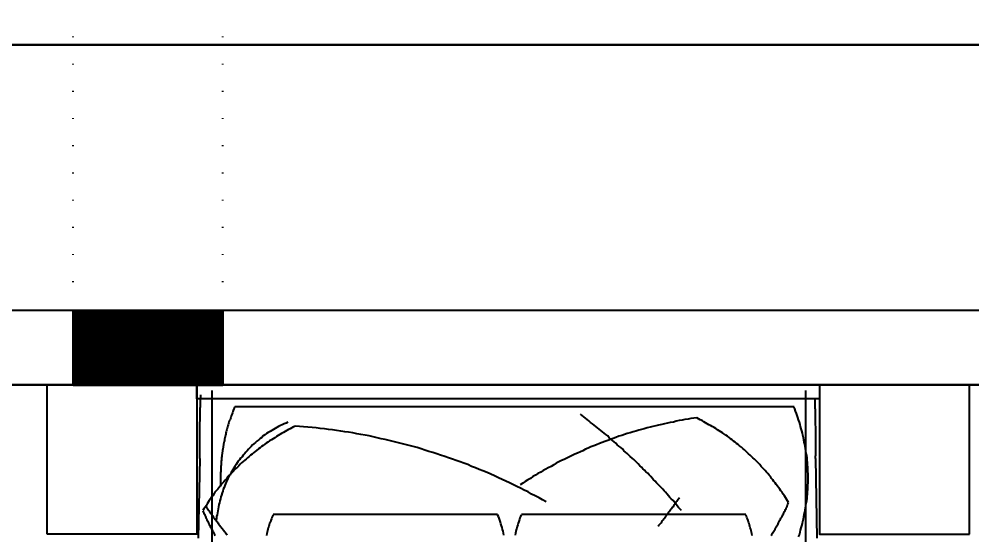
# Model space of a CAD drawing. Extents: x -454308 to 890911, y -14103 to 1343694.
# Drawn here: x 199216.9 to 199331.4, y 662135.2 to 662197.3 of the extents above; entities that cross this region are included whole.
import ezdxf

# ---------------------------------------------------------------- set-up
doc = ezdxf.new("R2010")
doc.units = 0
doc.header["$MEASUREMENT"] = 0
doc.header["$PDMODE"] = 32
doc.linetypes.add('DOT2', pattern=[3.175, 0, -3.175])
for name, color, linetype, lineweight in [('A-Wall', 7, 'Continuous', 30), ('AR- Dim', 159, 'Continuous', 9), ('Text', 55, 'Continuous', 25)]:
    doc.layers.add(name, color=color, linetype=linetype, lineweight=lineweight)
doc.layers.add('FURN', color=250, linetype='Continuous')
doc.styles.add('AA_03.50', font='ARIALN.TTF', dxfattribs={"height": 8})
doc.dimstyles.new('AA_03.50', dxfattribs={"dimtxt": 9, "dimasz": 3.25, "dimexe": 1.75, "dimexo": 3.375, "dimgap": 0.09, "dimtad": 0, "dimdec": 0, "dimzin": 3, "dimdsep": 46, "dimlunit": 4, "dimtxsty": 'AA_03.50', "dimblk": 'DOTSMALL', "dimcen": 0.09, "dimclre": 7, "dimadec": 0, "dimazin": 0, "dimtfac": 1, "dimtdec": 0, "dimtofl": 0, "dimtmove": 0, "dimatfit": 3, "dimfxl": 1, "dimtolj": 1, "dimtzin": 0, "dimlwd": -1, "dimarcsym": 0})

# ---------------------------------------------------------------- blocks, each defined once
blk = doc.blocks.new('BD')
at = {"layer": 'FURN'}
for points in [[(166042.03, 672824.71), (166059.99, 672824.71), (166059.99, 672806.71), (166042.03, 672806.71), (166042.03, 672824.71)], [(166044.83, 672806.01), (166044.71, 672805.97), (166044.54, 672805.89), (166044.42, 672805.81), (166044.29, 672805.76), (166044.13, 672805.68), (166044.01, 672805.64), (166043.88, 672805.56), (166043.72, 672805.52), (166043.6, 672805.44), (166043.47, 672805.35), (166043.35, 672805.31), (166043.18, 672805.23), (166043.06, 672805.15), (166042.94, 672805.11), (166042.81, 672805.02), (166042.65, 672804.94), (166042.53, 672804.86), (166042.4, 672804.82), (166042.28, 672804.74), (166042.12, 672804.65), (166041.99, 672804.57), (166041.87, 672804.49)], [(166045.44, 672805.68), (166045.36, 672805.6), (166045.24, 672805.56), (166045.16, 672805.48), (166045.03, 672805.39), (166044.91, 672805.31), (166044.83, 672805.23), (166044.71, 672805.19), (166044.62, 672805.11), (166044.5, 672805.02), (166044.42, 672804.94), (166044.29, 672804.86), (166044.21, 672804.78), (166044.09, 672804.74), (166043.97, 672804.65), (166043.88, 672804.57), (166043.76, 672804.49), (166043.68, 672804.41), (166043.55, 672804.33), (166043.47, 672804.24), (166043.35, 672804.16), (166043.27, 672804.12), (166043.14, 672804.04), (166043.06, 672803.96), (166042.94, 672803.87), (166042.86, 672803.79), (166042.73, 672803.71), (166042.65, 672803.63), (166042.53, 672803.55), (166042.44, 672803.46), (166042.32, 672803.38), (166042.24, 672803.3), (166042.12, 672803.22), (166042.03, 672803.13), (166041.91, 672803.09)], [(166051.12, 672806.34), (166041.54, 672806.55)], [(166055.02, 672794.83), (166054.94, 672795.08), (166054.81, 672795.28), (166054.69, 672795.49), (166054.61, 672795.7), (166054.49, 672795.9), (166054.36, 672796.11), (166054.24, 672796.31), (166054.12, 672796.52), (166053.99, 672796.72), (166053.87, 672796.93), (166053.75, 672797.13), (166053.62, 672797.34), (166053.5, 672797.55), (166053.38, 672797.75), (166053.25, 672797.96), (166053.09, 672798.16), (166052.97, 672798.37), (166052.84, 672798.53), (166052.68, 672798.74), (166052.55, 672798.94), (166052.39, 672799.11), (166052.27, 672799.31), (166052.1, 672799.52), (166051.98, 672799.68), (166051.81, 672799.89), (166051.65, 672800.05), (166051.53, 672800.26), (166051.36, 672800.42), (166051.2, 672800.63), (166051.03, 672800.79), (166050.91, 672800.96), (166050.75, 672801.16), (166050.58, 672801.33), (166050.42, 672801.49), (166050.25, 672801.65), (166050.09, 672801.82), (166049.92, 672802.02), (166049.76, 672802.19), (166049.55, 672802.35), (166049.39, 672802.52), (166049.23, 672802.68), (166049.06, 672802.85), (166048.9, 672803.01), (166048.69, 672803.13), (166048.53, 672803.3), (166048.32, 672803.46), (166048.16, 672803.63), (166047.99, 672803.79), (166047.79, 672803.91), (166047.58, 672804.08), (166047.42, 672804.2), (166047.21, 672804.37), (166047.05, 672804.53), (166046.84, 672804.65), (166046.64, 672804.78), (166046.47, 672804.94), (166046.27, 672805.07), (166046.06, 672805.23), (166045.86, 672805.35), (166045.65, 672805.48), (166045.44, 672805.6), (166045.28, 672805.72), (166045.08, 672805.89), (166044.87, 672806.01)], [(166058.8, 672806.26), (166058.55, 672806.26), (166058.31, 672806.3), (166058.06, 672806.3), (166057.81, 672806.3), (166057.57, 672806.3), (166057.36, 672806.3), (166057.12, 672806.34), (166056.87, 672806.34), (166056.62, 672806.34), (166056.38, 672806.34), (166056.17, 672806.34), (166055.92, 672806.34), (166055.68, 672806.34), (166055.43, 672806.38), (166055.18, 672806.38), (166054.94, 672806.38), (166054.73, 672806.38), (166054.49, 672806.38), (166054.24, 672806.38), (166053.99, 672806.38), (166053.75, 672806.38), (166053.5, 672806.38), (166053.29, 672806.38), (166053.05, 672806.38), (166052.8, 672806.38), (166052.55, 672806.38), (166052.31, 672806.38), (166052.06, 672806.38), (166051.86, 672806.38), (166051.61, 672806.38), (166051.36, 672806.38), (166051.12, 672806.38)], [(166058.31, 672731.83), (166058.31, 672806.71), (166059.99, 672806.71), (166059.99, 672731.83), (166058.31, 672731.83)], [(166059.29, 672804.9), (165983.23, 672804.9)], [(166055.51, 672795.78), (166055.39, 672795.98), (166055.31, 672796.23), (166055.18, 672796.44), (166055.1, 672796.64), (166054.98, 672796.89), (166054.86, 672797.09), (166054.73, 672797.3), (166054.61, 672797.5), (166054.49, 672797.71), (166054.36, 672797.91), (166054.24, 672798.12), (166054.12, 672798.33), (166053.95, 672798.53), (166053.83, 672798.74), (166053.66, 672798.9), (166053.54, 672799.11), (166053.38, 672799.27), (166053.21, 672799.48), (166053.05, 672799.64), (166052.88, 672799.85), (166052.76, 672800.01), (166052.55, 672800.18), (166052.39, 672800.34), (166052.23, 672800.5), (166052.06, 672800.67), (166051.9, 672800.83), (166051.69, 672801), (166051.53, 672801.16), (166051.32, 672801.28), (166051.16, 672801.45), (166050.95, 672801.57), (166050.79, 672801.74), (166050.58, 672801.86), (166050.38, 672801.98), (166050.17, 672802.15), (166049.97, 672802.27), (166049.76, 672802.39), (166049.55, 672802.52), (166049.35, 672802.64), (166049.14, 672802.72), (166048.94, 672802.85), (166048.73, 672802.97), (166048.53, 672803.05), (166048.28, 672803.18), (166048.08, 672803.26), (166047.87, 672803.34), (166047.62, 672803.42), (166047.42, 672803.55), (166047.17, 672803.59), (166046.97, 672803.67), (166046.72, 672803.75), (166046.51, 672803.83), (166046.27, 672803.87), (166046.02, 672803.96), (166045.77, 672804), (166045.57, 672804.08), (166045.32, 672804.12), (166045.08, 672804.16), (166044.83, 672804.2), (166044.58, 672804.24), (166044.34, 672804.28), (166044.13, 672804.33), (166043.88, 672804.33), (166043.64, 672804.37)], [(166057.32, 672802.15), (166057.2, 672802.23), (166057.08, 672802.27), (166056.91, 672802.35), (166056.79, 672802.39), (166056.62, 672802.44), (166056.5, 672802.48), (166056.34, 672802.56), (166056.21, 672802.6), (166056.05, 672802.64), (166055.92, 672802.68), (166055.76, 672802.72), (166055.64, 672802.81), (166055.47, 672802.85), (166055.35, 672802.89), (166055.18, 672802.93), (166055.06, 672802.97), (166054.9, 672803.01), (166054.77, 672803.05), (166054.61, 672803.09), (166054.49, 672803.13), (166054.32, 672803.18), (166054.2, 672803.22), (166054.03, 672803.22), (166053.91, 672803.26), (166053.75, 672803.3), (166053.58, 672803.34), (166053.46, 672803.38), (166053.29, 672803.38), (166053.17, 672803.42), (166053.01, 672803.46), (166052.84, 672803.5), (166052.72, 672803.5), (166052.55, 672803.55), (166052.43, 672803.55), (166052.27, 672803.59), (166052.1, 672803.63), (166051.98, 672803.63), (166051.81, 672803.67), (166051.69, 672803.67), (166051.53, 672803.71), (166051.36, 672803.71), (166051.24, 672803.75), (166051.08, 672803.75), (166050.91, 672803.75), (166050.79, 672803.79), (166050.62, 672803.79), (166050.46, 672803.79), (166050.34, 672803.79), (166050.17, 672803.83), (166050.01, 672803.83), (166049.88, 672803.83), (166049.72, 672803.83), (166049.55, 672803.83), (166049.43, 672803.87), (166049.27, 672803.87), (166049.1, 672803.87), (166048.98, 672803.87), (166048.81, 672803.87), (166048.65, 672803.87), (166048.53, 672803.87), (166048.36, 672803.87), (166048.2, 672803.87), (166048.08, 672803.87), (166047.91, 672803.83)], [(166057.36, 672734.91), (166057.36, 672802.15)], [(166044.34, 672797.55), (166044.17, 672797.63), (166044.01, 672797.71), (166043.84, 672797.75), (166043.64, 672797.83), (166043.47, 672797.87), (166043.31, 672797.96), (166043.14, 672798), (166042.94, 672798.04), (166042.77, 672798.12), (166042.61, 672798.16), (166042.4, 672798.2), (166042.24, 672798.24), (166042.08, 672798.28), (166041.87, 672798.33)], [(166044.38, 672770.55), (166044.38, 672797.55)], [(166045.9, 672764.71), (166046.14, 672765.16), (166046.39, 672765.57), (166046.64, 672766.02), (166046.84, 672766.48), (166047.09, 672766.89), (166047.29, 672767.34), (166047.54, 672767.79), (166047.75, 672768.24), (166047.99, 672768.7), (166048.2, 672769.11), (166048.4, 672769.56), (166048.61, 672770.01), (166048.81, 672770.46), (166049.02, 672770.91), (166049.23, 672771.37), (166049.43, 672771.82), (166049.64, 672772.31), (166049.8, 672772.76), (166050.01, 672773.22), (166050.17, 672773.67), (166050.38, 672774.12), (166050.54, 672774.61), (166050.71, 672775.07), (166050.87, 672775.52), (166051.03, 672775.97), (166051.2, 672776.46), (166051.36, 672776.91), (166051.53, 672777.41), (166051.69, 672777.86), (166051.86, 672778.35), (166051.98, 672778.81), (166052.14, 672779.3), (166052.27, 672779.75), (166052.43, 672780.24), (166052.55, 672780.7), (166052.68, 672781.19), (166052.8, 672781.68), (166052.92, 672782.13), (166053.05, 672782.63), (166053.17, 672783.12), (166053.29, 672783.57), (166053.42, 672784.07), (166053.5, 672784.56), (166053.62, 672785.05), (166053.71, 672785.5), (166053.83, 672786), (166053.91, 672786.49), (166053.99, 672786.98), (166054.08, 672787.48), (166054.2, 672787.97), (166054.28, 672788.46), (166054.32, 672788.91), (166054.4, 672789.41), (166054.49, 672789.9), (166054.57, 672790.39), (166054.61, 672790.89), (166054.69, 672791.38), (166054.73, 672791.87), (166054.81, 672792.37), (166054.86, 672792.86), (166054.9, 672793.35), (166054.94, 672793.89), (166054.98, 672794.38), (166055.02, 672794.87)], [(166041.91, 672769.81), (166042.12, 672769.85), (166042.36, 672769.89), (166042.57, 672769.97), (166042.81, 672770.01), (166043.02, 672770.09), (166043.27, 672770.18), (166043.47, 672770.22), (166043.68, 672770.3), (166043.92, 672770.38), (166044.13, 672770.46), (166044.34, 672770.55)], [(166044.34, 672767.71), (166044.13, 672767.79), (166043.97, 672767.87), (166043.76, 672767.91), (166043.55, 672768), (166043.35, 672768.08), (166043.14, 672768.12), (166042.94, 672768.2), (166042.73, 672768.24), (166042.53, 672768.33), (166042.32, 672768.37), (166042.12, 672768.41), (166041.91, 672768.45)], [(166056.01, 672746.59), (166055.97, 672746.96), (166055.92, 672747.33), (166055.84, 672747.65), (166055.8, 672748.02), (166055.72, 672748.35), (166055.68, 672748.72), (166055.6, 672749.09), (166055.51, 672749.42), (166055.47, 672749.79), (166055.39, 672750.12), (166055.31, 672750.49), (166055.23, 672750.82), (166055.14, 672751.19), (166055.06, 672751.52), (166054.98, 672751.89), (166054.9, 672752.22), (166054.81, 672752.55), (166054.69, 672752.91), (166054.61, 672753.24), (166054.53, 672753.57), (166054.4, 672753.94), (166054.32, 672754.27), (166054.2, 672754.6), (166054.12, 672754.97), (166053.99, 672755.3), (166053.87, 672755.63), (166053.79, 672755.96), (166053.66, 672756.33), (166053.54, 672756.65), (166053.42, 672756.98), (166053.29, 672757.31), (166053.17, 672757.64), (166053.05, 672757.97), (166052.92, 672758.3), (166052.76, 672758.67), (166052.64, 672759), (166052.51, 672759.33), (166052.35, 672759.65), (166052.23, 672759.98), (166052.06, 672760.31), (166051.94, 672760.6), (166051.77, 672760.93), (166051.65, 672761.26), (166051.49, 672761.59), (166051.32, 672761.91), (166051.16, 672762.24), (166050.99, 672762.53), (166050.87, 672762.86), (166050.71, 672763.19), (166050.54, 672763.52), (166050.34, 672763.81), (166050.17, 672764.13), (166050.01, 672764.46), (166049.84, 672764.75), (166049.68, 672765.08), (166049.47, 672765.37), (166049.31, 672765.7), (166049.1, 672765.98), (166048.94, 672766.31), (166048.73, 672766.6), (166048.57, 672766.93), (166048.36, 672767.22), (166048.16, 672767.5), (166047.95, 672767.83)], [(166044.38, 672740.71), (166044.38, 672767.67)], [(166044.87, 672748.44), (166045.03, 672748.6), (166045.24, 672748.81), (166045.44, 672748.97), (166045.65, 672749.13), (166045.86, 672749.3), (166046.06, 672749.46), (166046.27, 672749.67), (166046.43, 672749.83), (166046.64, 672750), (166046.84, 672750.16), (166047.05, 672750.37), (166047.21, 672750.53), (166047.42, 672750.7), (166047.62, 672750.9), (166047.83, 672751.07), (166047.99, 672751.23), (166048.2, 672751.44), (166048.4, 672751.6), (166048.57, 672751.81), (166048.77, 672751.97), (166048.94, 672752.13), (166049.14, 672752.34), (166049.35, 672752.5), (166049.51, 672752.71), (166049.72, 672752.87), (166049.88, 672753.08), (166050.09, 672753.24), (166050.25, 672753.45), (166050.46, 672753.65), (166050.62, 672753.82), (166050.83, 672754.02), (166050.99, 672754.19), (166051.16, 672754.39), (166051.36, 672754.6), (166051.53, 672754.76), (166051.73, 672754.97), (166051.9, 672755.18), (166052.06, 672755.38), (166052.27, 672755.55), (166052.43, 672755.75), (166052.6, 672755.96), (166052.76, 672756.16), (166052.97, 672756.33), (166053.13, 672756.53), (166053.29, 672756.74), (166053.46, 672756.94), (166053.62, 672757.15), (166053.83, 672757.31), (166053.99, 672757.52), (166054.16, 672757.72), (166054.32, 672757.93), (166054.49, 672758.13), (166054.65, 672758.34), (166054.81, 672758.55), (166054.98, 672758.75), (166055.14, 672758.96), (166055.31, 672759.16), (166055.47, 672759.37), (166055.64, 672759.57), (166055.8, 672759.78), (166055.97, 672759.98), (166056.13, 672760.19), (166056.29, 672760.39), (166056.46, 672760.6)], [(166042.98, 672751.23), (166043.1, 672751.15), (166043.18, 672751.07), (166043.31, 672750.98), (166043.39, 672750.9), (166043.51, 672750.82), (166043.64, 672750.74), (166043.72, 672750.65), (166043.84, 672750.57), (166043.92, 672750.49), (166044.05, 672750.41), (166044.17, 672750.33), (166044.25, 672750.24), (166044.38, 672750.2), (166044.46, 672750.12), (166044.58, 672750.04), (166044.71, 672749.96), (166044.79, 672749.87), (166044.91, 672749.79), (166045.03, 672749.71), (166045.12, 672749.63), (166045.24, 672749.55), (166045.32, 672749.46), (166045.44, 672749.38), (166045.57, 672749.3), (166045.65, 672749.22), (166045.77, 672749.18), (166045.9, 672749.09), (166045.98, 672749.01), (166046.1, 672748.93), (166046.23, 672748.85), (166046.31, 672748.76), (166046.43, 672748.68)], [(166045.81, 672735.57), (166046.02, 672735.7), (166046.23, 672735.82), (166046.43, 672735.94), (166046.64, 672736.07), (166046.84, 672736.23), (166047.05, 672736.35), (166047.21, 672736.48), (166047.42, 672736.6), (166047.62, 672736.76), (166047.79, 672736.89), (166047.99, 672737.05), (166048.2, 672737.18), (166048.36, 672737.34), (166048.57, 672737.46), (166048.73, 672737.63), (166048.94, 672737.75), (166049.1, 672737.91), (166049.31, 672738.08), (166049.47, 672738.24), (166049.68, 672738.37), (166049.84, 672738.53), (166050.01, 672738.7), (166050.17, 672738.86), (166050.38, 672739.02), (166050.54, 672739.19), (166050.71, 672739.35), (166050.87, 672739.52), (166051.03, 672739.68), (166051.2, 672739.85), (166051.36, 672740.01), (166051.53, 672740.18), (166051.69, 672740.38), (166051.86, 672740.55), (166052.02, 672740.71), (166052.18, 672740.87), (166052.31, 672741.08), (166052.47, 672741.24), (166052.64, 672741.45), (166052.8, 672741.61), (166052.92, 672741.82), (166053.09, 672741.98), (166053.21, 672742.19), (166053.38, 672742.35), (166053.5, 672742.56), (166053.66, 672742.72), (166053.79, 672742.93), (166053.91, 672743.13), (166054.08, 672743.34), (166054.2, 672743.5), (166054.32, 672743.71), (166054.44, 672743.91), (166054.57, 672744.12), (166054.73, 672744.33), (166054.86, 672744.53), (166054.98, 672744.74), (166055.1, 672744.94), (166055.18, 672745.15), (166055.31, 672745.35), (166055.43, 672745.56), (166055.55, 672745.76), (166055.68, 672745.97), (166055.76, 672746.18), (166055.88, 672746.38), (166056.01, 672746.59)], [(166041.87, 672739.93), (166042.08, 672739.97), (166042.24, 672740.01), (166042.4, 672740.05), (166042.61, 672740.09), (166042.77, 672740.18), (166042.94, 672740.22), (166043.14, 672740.26), (166043.31, 672740.3), (166043.47, 672740.38), (166043.64, 672740.42), (166043.84, 672740.5), (166044.01, 672740.59), (166044.17, 672740.63), (166044.34, 672740.71)], [(166041.87, 672737.67), (166041.99, 672737.59), (166042.12, 672737.5), (166042.24, 672737.42), (166042.36, 672737.34), (166042.49, 672737.26), (166042.61, 672737.18), (166042.77, 672737.13), (166042.9, 672737.05), (166043.02, 672736.97), (166043.14, 672736.89), (166043.27, 672736.81), (166043.39, 672736.76), (166043.55, 672736.68), (166043.68, 672736.6), (166043.8, 672736.52), (166043.92, 672736.48), (166044.05, 672736.39), (166044.21, 672736.31), (166044.34, 672736.27), (166044.46, 672736.19), (166044.58, 672736.15), (166044.75, 672736.07), (166044.87, 672735.98), (166044.99, 672735.94), (166045.12, 672735.86), (166045.28, 672735.82), (166045.4, 672735.74), (166045.53, 672735.7), (166045.69, 672735.61), (166045.81, 672735.57)], [(166041.71, 672734.38), (166041.95, 672734.26), (166042.24, 672734.18), (166042.49, 672734.13), (166042.77, 672734.05), (166043.02, 672733.97), (166043.31, 672733.89), (166043.55, 672733.85), (166043.84, 672733.76), (166044.09, 672733.72), (166044.38, 672733.68), (166044.66, 672733.6), (166044.91, 672733.56), (166045.2, 672733.52), (166045.44, 672733.48), (166045.73, 672733.44), (166046.02, 672733.39), (166046.27, 672733.35), (166046.55, 672733.35), (166046.8, 672733.31), (166047.09, 672733.31), (166047.38, 672733.27), (166047.62, 672733.27), (166047.91, 672733.27), (166048.2, 672733.23), (166048.44, 672733.23), (166048.73, 672733.23), (166049.02, 672733.23), (166049.27, 672733.23), (166049.55, 672733.27), (166049.84, 672733.27), (166050.09, 672733.27), (166050.38, 672733.31), (166050.66, 672733.31), (166050.91, 672733.35), (166051.2, 672733.35), (166051.49, 672733.39), (166051.73, 672733.44), (166052.02, 672733.48), (166052.31, 672733.52), (166052.55, 672733.56), (166052.84, 672733.6), (166053.09, 672733.68), (166053.38, 672733.72), (166053.62, 672733.76), (166053.91, 672733.85), (166054.16, 672733.89), (166054.44, 672733.97), (166054.69, 672734.05), (166054.98, 672734.13), (166055.23, 672734.18), (166055.51, 672734.26), (166055.76, 672734.38), (166056.05, 672734.46), (166056.29, 672734.55), (166056.54, 672734.63), (166056.83, 672734.75), (166057.08, 672734.83), (166057.32, 672734.96)], [(166059.29, 672733.52), (165983.23, 672733.52)], [(166051.12, 672732.33), (166051.36, 672732.33), (166051.57, 672732.28), (166051.81, 672732.28), (166052.02, 672732.28), (166052.27, 672732.28), (166052.47, 672732.28), (166052.68, 672732.28), (166052.92, 672732.28), (166053.13, 672732.28), (166053.38, 672732.28), (166053.58, 672732.28), (166053.83, 672732.28), (166054.03, 672732.28), (166054.28, 672732.28), (166054.49, 672732.28), (166054.73, 672732.28), (166054.94, 672732.28), (166055.18, 672732.33), (166055.39, 672732.33), (166055.64, 672732.33), (166055.84, 672732.33), (166056.09, 672732.33), (166056.29, 672732.33), (166056.54, 672732.33), (166056.75, 672732.33), (166056.99, 672732.33), (166057.2, 672732.37), (166057.4, 672732.37), (166057.65, 672732.37), (166057.86, 672732.37), (166058.1, 672732.37), (166058.31, 672732.41)], [(166041.54, 672732.12), (166051.12, 672732.28)], [(166042.03, 672713.83), (166059.99, 672713.83), (166059.99, 672731.83), (166042.03, 672731.83), (166042.03, 672713.83)]]:
    blk.add_lwpolyline(points, dxfattribs=at)
blk = doc.blocks.new('EGVSVS')
at = {"layer": 'A-Wall'}
h = blk.add_hatch(dxfattribs=at)
h.set_pattern_fill('ANSI31', color=256, style=0)
h.set_pattern_definition([(45, (0, 0), (-0.088388347648, 0.088388347648), [])])
h.paths.add_polyline_path([(188258.49, 672097.51), (188258.49, 672106.51), (188240.49, 672106.51), (188240.49, 672097.51)])
blk.add_lwpolyline([(188240.49, 672106.51), (188258.49, 672106.51), (188258.49, 672097.51), (188240.49, 672097.51)], close=True, dxfattribs=at)
blk = doc.blocks.new('_DotSmall')
at = {"color": 0, "linetype": 'ByBlock', "const_width": 0.5}
blk.add_lwpolyline([(-0.0625, 0, 1), (0.0625, 0, 1)], format="xyb", close=True, dxfattribs=at)
blk = doc.blocks.new('*D204')
at = {"layer": 'AR- Dim', "color": 7, "linetype": 'DOT2', "lineweight": -2, "transparency": 16777216}
for p, q in [((199187.38, 662156.69), (199187.38, 662221.06)), ((199352.18, 662156.69), (199352.18, 662221.06))]:
    blk.add_line(p, q, dxfattribs=at)
at = {"layer": 'AR- Dim', "color": 0, "transparency": 16777216}
for p, q in [((199187.38, 662219.31), (199258.72, 662219.31)), ((199352.18, 662219.31), (199280.84, 662219.31))]:
    blk.add_line(p, q, dxfattribs=at)
at = {"layer": 'DEFPOINTS', "color": 0, "lineweight": 30, "transparency": 16777216}
for p in [(199352.18, 662219.31), (199187.38, 662153.31), (199352.18, 662153.32)]:
    blk.add_point(p, dxfattribs=at)
at = {"layer": 'AR- Dim', "color": 0, "transparency": 16777216, "xscale": 3.25, "yscale": 3.25, "zscale": 3.25, "rotation": 180}
blk.add_blockref('_DotSmall', (199187.38, 662219.31), dxfattribs=at)
at = {"layer": 'AR- Dim', "color": 0, "transparency": 16777216, "xscale": 3.25, "yscale": 3.25, "zscale": 3.25}
blk.add_blockref('_DotSmall', (199352.18, 662219.31), dxfattribs=at)
at = {"layer": 'AR- Dim', "color": 0, "lineweight": 30, "transparency": 16777216, "insert": (199269.78, 662219.31), "char_height": 8, "attachment_point": 5, "style": 'AA_03.50'}
blk.add_mtext('\\A1;13\'-9"', dxfattribs=at)
blk = doc.blocks.new('*D213')
at = {"layer": 'AR- Dim', "color": 7, "linetype": 'DOT2', "lineweight": -2, "transparency": 16777216}
for p, q in [((199100.23, 662165.65), (199100.23, 662248.16)), ((199223.38, 662165.67), (199223.38, 662248.16))]:
    blk.add_line(p, q, dxfattribs=at)
at = {"layer": 'AR- Dim', "color": 0, "transparency": 16777216}
for p, q in [((199100.23, 662246.41), (199150.75, 662246.41)), ((199223.38, 662246.41), (199172.87, 662246.41))]:
    blk.add_line(p, q, dxfattribs=at)
at = {"layer": 'DEFPOINTS', "color": 0, "lineweight": 30, "transparency": 16777216}
for p in [(199223.38, 662246.41), (199100.23, 662162.28), (199223.38, 662162.29)]:
    blk.add_point(p, dxfattribs=at)
at = {"layer": 'AR- Dim', "color": 0, "transparency": 16777216, "xscale": 3.25, "yscale": 3.25, "zscale": 3.25, "rotation": 180}
blk.add_blockref('_DotSmall', (199100.23, 662246.41), dxfattribs=at)
at = {"layer": 'AR- Dim', "color": 0, "transparency": 16777216, "xscale": 3.25, "yscale": 3.25, "zscale": 3.25}
blk.add_blockref('_DotSmall', (199223.38, 662246.41), dxfattribs=at)
at = {"layer": 'AR- Dim', "color": 0, "lineweight": 30, "transparency": 16777216, "insert": (199161.81, 662246.41), "char_height": 8, "attachment_point": 5, "style": 'AA_03.50'}
blk.add_mtext('\\A1;10\'-3"', dxfattribs=at)
blk = doc.blocks.new('*D214')
at = {"layer": 'AR- Dim', "color": 7, "linetype": 'DOT2', "lineweight": -2, "transparency": 16777216}
for p, q in [((199223.38, 662165.67), (199223.38, 662248.16)), ((199241.38, 662165.67), (199241.38, 662248.16))]:
    blk.add_line(p, q, dxfattribs=at)
at = {"layer": 'AR- Dim', "color": 0, "transparency": 16777216}
for p, q in [((199223.38, 662246.41), (199223.87, 662246.41)), ((199241.38, 662246.41), (199240.89, 662246.41))]:
    blk.add_line(p, q, dxfattribs=at)
at = {"layer": 'DEFPOINTS', "color": 0, "lineweight": 30, "transparency": 16777216}
for p in [(199241.38, 662246.41), (199223.38, 662162.29), (199241.38, 662162.29)]:
    blk.add_point(p, dxfattribs=at)
at = {"layer": 'AR- Dim', "color": 0, "transparency": 16777216, "xscale": 3.25, "yscale": 3.25, "zscale": 3.25, "rotation": 180}
blk.add_blockref('_DotSmall', (199223.38, 662246.41), dxfattribs=at)
at = {"layer": 'AR- Dim', "color": 0, "transparency": 16777216, "xscale": 3.25, "yscale": 3.25, "zscale": 3.25}
blk.add_blockref('_DotSmall', (199241.38, 662246.41), dxfattribs=at)
at = {"layer": 'AR- Dim', "color": 0, "lineweight": 30, "transparency": 16777216, "insert": (199232.38, 662246.41), "char_height": 8, "attachment_point": 5, "style": 'AA_03.50'}
blk.add_mtext('\\A1;1\'-6"', dxfattribs=at)
blk = doc.blocks.new('*D215')
at = {"layer": 'AR- Dim', "color": 7, "linetype": 'DOT2', "lineweight": -2, "transparency": 16777216}
for p, q in [((199241.38, 662165.67), (199241.38, 662248.16)), ((199343.18, 662165.69), (199343.18, 662248.16))]:
    blk.add_line(p, q, dxfattribs=at)
at = {"layer": 'AR- Dim', "color": 0, "transparency": 16777216}
for p, q in [((199241.38, 662246.41), (199283.46, 662246.41)), ((199343.18, 662246.41), (199301.1, 662246.41))]:
    blk.add_line(p, q, dxfattribs=at)
at = {"layer": 'DEFPOINTS', "color": 0, "lineweight": 30, "transparency": 16777216}
for p in [(199343.18, 662246.41), (199241.38, 662162.29), (199343.18, 662162.31)]:
    blk.add_point(p, dxfattribs=at)
at = {"layer": 'AR- Dim', "color": 0, "transparency": 16777216, "xscale": 3.25, "yscale": 3.25, "zscale": 3.25, "rotation": 180}
blk.add_blockref('_DotSmall', (199241.38, 662246.41), dxfattribs=at)
at = {"layer": 'AR- Dim', "color": 0, "transparency": 16777216, "xscale": 3.25, "yscale": 3.25, "zscale": 3.25}
blk.add_blockref('_DotSmall', (199343.18, 662246.41), dxfattribs=at)
at = {"layer": 'AR- Dim', "color": 0, "lineweight": 30, "transparency": 16777216, "insert": (199292.28, 662246.41), "char_height": 8, "attachment_point": 5, "style": 'AA_03.50'}
blk.add_mtext('\\A1;8\'-6"', dxfattribs=at)

msp = doc.modelspace()

# ---------------------------------------------------------------- linework, layer by layer
at = {"layer": 'A-Wall'}
msp.add_line((199082.254, 662153.314), (199352.178, 662153.314), dxfattribs=at)
for points in [[(198729.083, 662194.232), (199440.054, 662194.232), (199440.054, 661711.41)], [(199361.178, 662162.314), (199082.254, 662162.273)]]:
    msp.add_lwpolyline(points, dxfattribs=at)

# ---------------------------------------------------------------- block references
msp.add_blockref('EGVSVS', (10982.891, -9944.232), dxfattribs=at)
at = {"layer": 'Text', "rotation": 90}
msp.add_blockref('BD', (872044.958, 496093.321), dxfattribs=at)

# ---------------------------------------------------------------- dimensions: what is measured, and where the dimension line sits
at = {"layer": 'AR- Dim', "lineweight": 30}
for base, p1, p2, picture, middle in [((199223.384, 662246.409), (199100.232, 662162.276), (199223.384, 662162.294), '*D213', (199161.808, 662246.409)), ((199241.384, 662246.409), (199223.384, 662162.294), (199241.384, 662162.294), '*D214', (199232.384, 662246.409)), ((199343.179, 662246.409), (199241.384, 662162.294), (199343.179, 662162.314), '*D215', (199292.281, 662246.409)), ((199352.178, 662219.308), (199187.384, 662153.314), (199352.178, 662153.319), '*D204', (199269.781, 662219.308))]:
    dim = msp.add_linear_dim(base=base, p1=p1, p2=p2, dimstyle='AA_03.50', override={"dimtxt": 8, "dimdec": 1, "dimtdec": 1, "dimtmove": 1, "dimfxl": 0.1}, dxfattribs=at)
    dim.commit()
    dim.dimension.update_dxf_attribs({"geometry": picture, "text_midpoint": middle})

doc.saveas('drawing.dxf')
